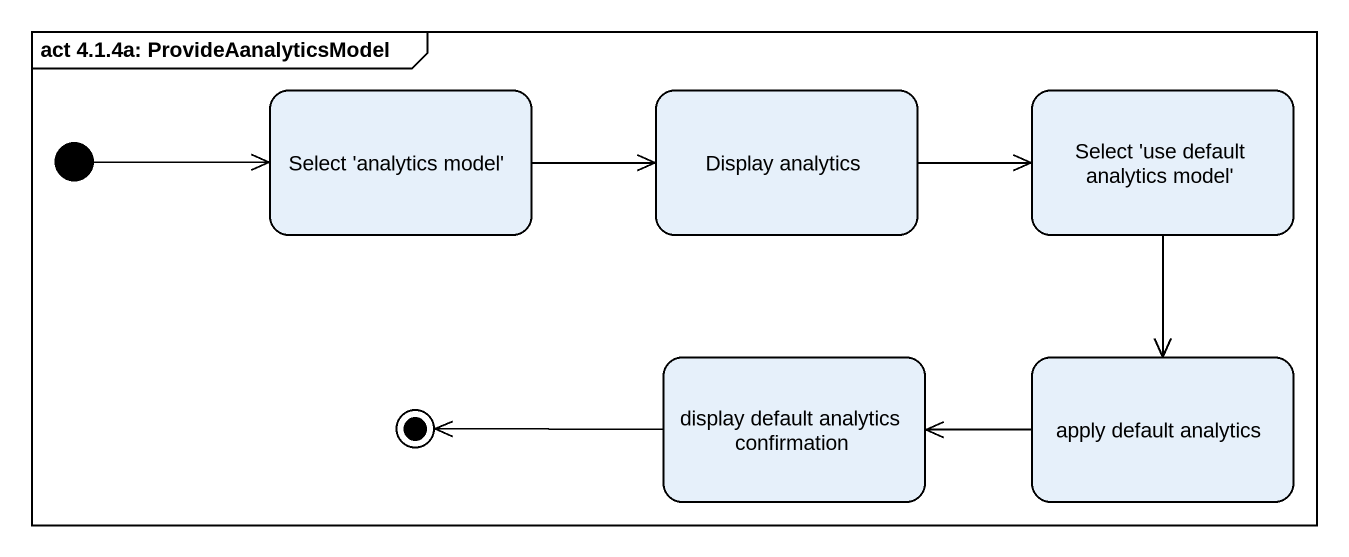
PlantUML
@startuml
mainframe act 4.1.4a: ProvideAanalyticsModel
hide empty description
state "Select 'analytics model'" as Select_analytics_model
state "Display analytics" as Display_analytics
state "Select 'use default analytics model'" as Select_use_default
state "display default analytics confirmation" as display_default_analytics
state "apply default analytics" as apply_default_analytics
[*] -right-> Select_analytics_model
Select_analytics_model -right-> Display_analytics
Display_analytics -right-> Select_use_default
Select_use_default --> apply_default_analytics
apply_default_analytics -left-> display_default_analytics
display_default_analytics -left-> [*]
@enduml
